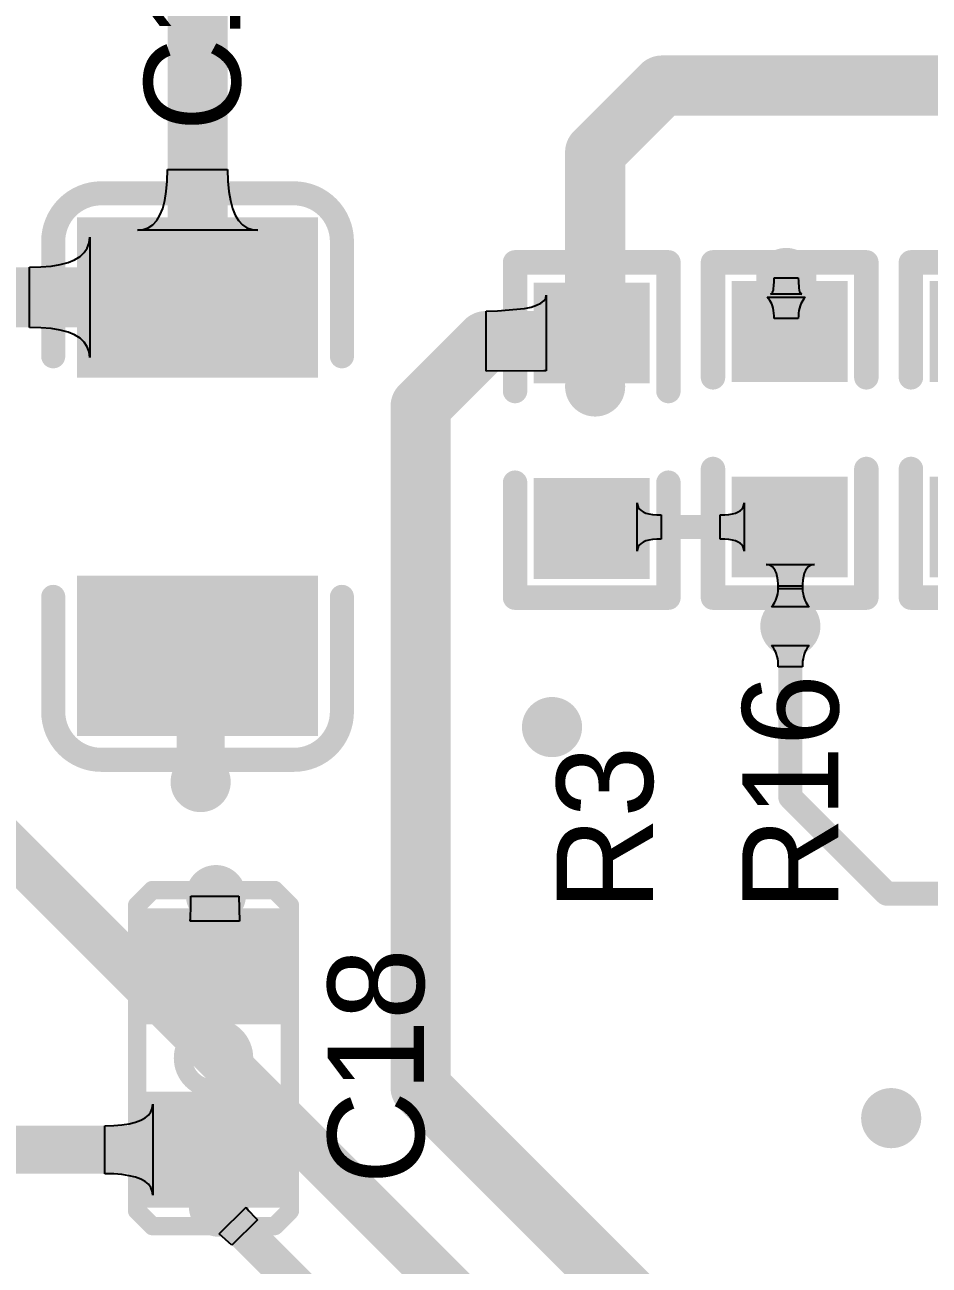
# Model space of a CAD drawing. Extents: x 244 to 457, y 184 to 319.
# Drawn here: x 331.43 to 338.95, y 259.87 to 270.18 of the extents above; entities that cross this region are included whole.
import ezdxf

# ---------------------------------------------------------------- set-up
doc = ezdxf.new("R2010")
doc.units = 0
doc.layers.get('0').update_dxf_attribs({"linetype": 'CONTINUOUS'})
for name, color, linetype in [('BOTTOMLAYER', 5, 'CONTINUOUS'), ('MULTILAYER', 9, 'CONTINUOUS'), ('TOPLAYER', 1, 'CONTINUOUS'), ('TOPOVERLAY', 2, 'CONTINUOUS'), ('TOPPASTE', 8, 'CONTINUOUS'), ('TOPSOLDER', 216, 'CONTINUOUS'), ('VIAHOLELAYER', 16, 'CONTINUOUS')]:
    doc.layers.add(name, color=color, linetype=linetype)

# ---------------------------------------------------------------- blocks, each defined once
blk = doc.blocks.new('R0603_10')
at = {"layer": 'TOPLAYER'}
for points in [[(-1.1303, -0.381), (-0.4953, -0.381), (-1.1303, 0.381), (-0.4953, 0.381)], [(0.4953, -0.381), (1.1303, -0.381), (0.4953, 0.381), (1.1303, 0.381)]]:
    blk.add_solid(points, dxfattribs=at)
at = {"layer": 'TOPOVERLAY', "const_width": 0.2032}
for points in [[(-0.4318, 0.6373926799999999), (-1.38760708, 0.6373926799999999)], [(-1.38760708, -0.6373926799999999), (-1.38760708, 0.6373926799999999)], [(1.39999974, 0.6373926799999999), (0.3302, 0.6373926799999999)], [(1.39999974, -0.6373926799999999), (1.39999974, 0.6373926799999999)], [(-0.4318, -0.6373926799999999), (-1.38760708, -0.6373926799999999)], [(1.39999974, -0.6373926799999999), (0.3302, -0.6373926799999999)]]:
    blk.add_lwpolyline(points, dxfattribs=at)
at = {"layer": 'TOPOVERLAY', "const_width": 0.1016}
for points in [[(-1.43840708, 0.6373926799999999, 1), (-1.33680708, 0.6373926799999999, 1)], [(-1.43840708, 0.6373926799999999, 1), (-1.33680708, 0.6373926799999999, 1)], [(-0.4826, 0.6373926799999999, 1), (-0.381, 0.6373926799999999, 1)], [(0.2794, 0.6373926799999999, 1), (0.381, 0.6373926799999999, 1)], [(1.34919974, 0.6373926799999999, 1), (1.45079974, 0.6373926799999999, 1)], [(1.34919974, 0.6373926799999999, 1), (1.45079974, 0.6373926799999999, 1)], [(-1.43840708, -0.6373926799999999, 1), (-1.33680708, -0.6373926799999999, 1)], [(-1.43840708, -0.6373926799999999, 1), (-1.33680708, -0.6373926799999999, 1)], [(-0.4826, -0.6373926799999999, 1), (-0.381, -0.6373926799999999, 1)], [(0.2794, -0.6373926799999999, 1), (0.381, -0.6373926799999999, 1)], [(1.34919974, -0.6373926799999999, 1), (1.45079974, -0.6373926799999999, 1)], [(1.34919974, -0.6373926799999999, 1), (1.45079974, -0.6373926799999999, 1)]]:
    blk.add_lwpolyline(points, format="xyb", close=True, dxfattribs=at)
at = {"layer": 'TOPPASTE'}
for points in [[(-1.1303, -0.381), (-0.4953, -0.381), (-1.1303, 0.381), (-0.4953, 0.381)], [(0.4953, -0.381), (1.1303, -0.381), (0.4953, 0.381), (1.1303, 0.381)]]:
    blk.add_solid(points, dxfattribs=at)
at = {"layer": 'TOPSOLDER'}
for points in [[(-1.2319, -0.4826), (-0.3937, -0.4826), (-1.2319, 0.4826), (-0.3937, 0.4826)], [(0.3937, -0.4826), (1.2319, -0.4826), (0.3937, 0.4826), (1.2319, 0.4826)]]:
    blk.add_solid(points, dxfattribs=at)
blk = doc.blocks.new('R0603_28')
at = {"layer": 'TOPLAYER'}
for points in [[(-1.1303, -0.381), (-0.4953, -0.381), (-1.1303, 0.381), (-0.4953, 0.381)], [(0.4953, -0.381), (1.1303, -0.381), (0.4953, 0.381), (1.1303, 0.381)]]:
    blk.add_solid(points, dxfattribs=at)
at = {"layer": 'TOPOVERLAY', "const_width": 0.2032}
for points in [[(-0.4318, 0.6373926799999999), (-1.38760708, 0.6373926799999999)], [(-1.38760708, -0.6373926799999999), (-1.38760708, 0.6373926799999999)], [(1.39999974, 0.6373926799999999), (0.3302, 0.6373926799999999)], [(1.39999974, -0.6373926799999999), (1.39999974, 0.6373926799999999)], [(-0.4318, -0.6373926799999999), (-1.38760708, -0.6373926799999999)], [(1.39999974, -0.6373926799999999), (0.3302, -0.6373926799999999)]]:
    blk.add_lwpolyline(points, dxfattribs=at)
at = {"layer": 'TOPOVERLAY', "const_width": 0.1016}
for points in [[(-1.43840708, 0.6373926799999999, 1), (-1.33680708, 0.6373926799999999, 1)], [(-1.43840708, 0.6373926799999999, 1), (-1.33680708, 0.6373926799999999, 1)], [(-0.4826, 0.6373926799999999, 1), (-0.381, 0.6373926799999999, 1)], [(0.2794, 0.6373926799999999, 1), (0.381, 0.6373926799999999, 1)], [(1.34919974, 0.6373926799999999, 1), (1.45079974, 0.6373926799999999, 1)], [(1.34919974, 0.6373926799999999, 1), (1.45079974, 0.6373926799999999, 1)], [(-1.43840708, -0.6373926799999999, 1), (-1.33680708, -0.6373926799999999, 1)], [(-1.43840708, -0.6373926799999999, 1), (-1.33680708, -0.6373926799999999, 1)], [(-0.4826, -0.6373926799999999, 1), (-0.381, -0.6373926799999999, 1)], [(0.2794, -0.6373926799999999, 1), (0.381, -0.6373926799999999, 1)], [(1.34919974, -0.6373926799999999, 1), (1.45079974, -0.6373926799999999, 1)], [(1.34919974, -0.6373926799999999, 1), (1.45079974, -0.6373926799999999, 1)]]:
    blk.add_lwpolyline(points, format="xyb", close=True, dxfattribs=at)
at = {"layer": 'TOPPASTE'}
for points in [[(-1.1303, -0.381), (-0.4953, -0.381), (-1.1303, 0.381), (-0.4953, 0.381)], [(0.4953, -0.381), (1.1303, -0.381), (0.4953, 0.381), (1.1303, 0.381)]]:
    blk.add_solid(points, dxfattribs=at)
at = {"layer": 'TOPSOLDER'}
for points in [[(-1.2319, -0.4826), (-0.3937, -0.4826), (-1.2319, 0.4826), (-0.3937, 0.4826)], [(0.3937, -0.4826), (1.2319, -0.4826), (0.3937, 0.4826), (1.2319, 0.4826)]]:
    blk.add_solid(points, dxfattribs=at)
blk = doc.blocks.new('R0603_31')
at = {"layer": 'TOPLAYER'}
for points in [[(-1.1303, -0.381), (-0.4953, -0.381), (-1.1303, 0.381), (-0.4953, 0.381)], [(0.4953, -0.381), (1.1303, -0.381), (0.4953, 0.381), (1.1303, 0.381)]]:
    blk.add_solid(points, dxfattribs=at)
at = {"layer": 'TOPOVERLAY', "const_width": 0.2032}
for points in [[(-1.38760708, 0.6373926799999999), (-0.4318, 0.6373926799999999)], [(-1.38760708, 0.6373926799999999), (-1.38760708, -0.6373926799999999)], [(0.3302, 0.6373926799999999), (1.39999974, 0.6373926799999999)], [(1.39999974, 0.6373926799999999), (1.39999974, -0.6373926799999999)], [(-1.38760708, -0.6373926799999999), (-0.4318, -0.6373926799999999)], [(0.3302, -0.6373926799999999), (1.39999974, -0.6373926799999999)]]:
    blk.add_lwpolyline(points, dxfattribs=at)
at = {"layer": 'TOPOVERLAY', "const_width": 0.1016}
for points in [[(-1.43840708, 0.6373926799999999, 1), (-1.33680708, 0.6373926799999999, 1)], [(-1.43840708, 0.6373926799999999, 1), (-1.33680708, 0.6373926799999999, 1)], [(-0.4826, 0.6373926799999999, 1), (-0.381, 0.6373926799999999, 1)], [(0.2794, 0.6373926799999999, 1), (0.381, 0.6373926799999999, 1)], [(1.34919974, 0.6373926799999999, 1), (1.45079974, 0.6373926799999999, 1)], [(1.34919974, 0.6373926799999999, 1), (1.45079974, 0.6373926799999999, 1)], [(-1.43840708, -0.6373926799999999, 1), (-1.33680708, -0.6373926799999999, 1)], [(-1.43840708, -0.6373926799999999, 1), (-1.33680708, -0.6373926799999999, 1)], [(-0.4826, -0.6373926799999999, 1), (-0.381, -0.6373926799999999, 1)], [(0.2794, -0.6373926799999999, 1), (0.381, -0.6373926799999999, 1)], [(1.34919974, -0.6373926799999999, 1), (1.45079974, -0.6373926799999999, 1)], [(1.34919974, -0.6373926799999999, 1), (1.45079974, -0.6373926799999999, 1)]]:
    blk.add_lwpolyline(points, format="xyb", close=True, dxfattribs=at)
at = {"layer": 'TOPPASTE'}
for points in [[(-1.1303, -0.381), (-0.4953, -0.381), (-1.1303, 0.381), (-0.4953, 0.381)], [(0.4953, -0.381), (1.1303, -0.381), (0.4953, 0.381), (1.1303, 0.381)]]:
    blk.add_solid(points, dxfattribs=at)
at = {"layer": 'TOPSOLDER'}
for points in [[(-1.2319, -0.4826), (-0.3937, -0.4826), (-1.2319, 0.4826), (-0.3937, 0.4826)], [(0.3937, -0.4826), (1.2319, -0.4826), (0.3937, 0.4826), (1.2319, 0.4826)]]:
    blk.add_solid(points, dxfattribs=at)
blk = doc.blocks.new('1206_C_47')
at = {"layer": 'TOPLAYER'}
for points in [[(-2.0549997, -0.89999566), (-0.9249994199999999, -0.89999566), (-2.0549997, 0.90000074), (-0.9249994199999999, 0.90000074)], [(0.9249994199999999, -0.89999566), (2.0549997, -0.89999566), (0.9249994199999999, 0.90000074), (2.0549997, 0.90000074)]]:
    blk.add_solid(points, dxfattribs=at)
at = {"layer": 'TOPOVERLAY', "const_width": 0.1999996}
for points in [[(-2.35500418, 0.80000094, -0.4142126324386564), (-1.95500244, 1.20000014)], [(1.9549999, 1.20000014, -0.414213562372877), (2.3549991, 0.80000094)], [(-1.95500244, -1.20000014, -0.4142126324386564), (-2.35500418, -0.80000094)], [(2.3549991, -0.80000094, -0.414213562372877), (1.9549999, -1.20000014)]]:
    blk.add_lwpolyline(points, format="xyb", dxfattribs=at)
at = {"layer": 'TOPOVERLAY', "const_width": 0.0999998}
for points in [[(-2.00500234, 1.20000014, 1), (-1.90500254, 1.20000014, 1)], [(-2.0049998, 1.20000014, 1), (-1.905, 1.20000014, 1)], [(-1.05000044, 1.20000014, 1), (-0.95000064, 1.20000014, 1)], [(0.95000064, 1.20000014, 1), (1.05000044, 1.20000014, 1)], [(1.905, 1.20000014, 1), (2.0049998, 1.20000014, 1)], [(1.905, 1.20000014, 1), (2.0049998, 1.20000014, 1)], [(-2.40500408, 0.80000094, 1), (-2.30500428, 0.80000094, 1)], [(-2.40500154, 0.80000094, 1), (-2.30500174, 0.80000094, 1)], [(2.3049992, 0.80000094, 1), (2.404999, 0.80000094, 1)], [(2.3049992, 0.80000094, 1), (2.404999, 0.80000094, 1)], [(-2.40500408, -0.80000094, 1), (-2.30500428, -0.80000094, 1)], [(-2.40500154, -0.80000094, 1), (-2.30500174, -0.80000094, 1)], [(2.3049992, -0.80000094, 1), (2.404999, -0.80000094, 1)], [(2.3049992, -0.80000094, 1), (2.404999, -0.80000094, 1)], [(-2.00500234, -1.20000014, 1), (-1.90500254, -1.20000014, 1)], [(-2.0049998, -1.20000014, 1), (-1.905, -1.20000014, 1)], [(-1.05000044, -1.20000014, 1), (-0.95000064, -1.20000014, 1)], [(0.95000064, -1.20000014, 1), (1.05000044, -1.20000014, 1)], [(1.905, -1.20000014, 1), (2.0049998, -1.20000014, 1)], [(1.905, -1.20000014, 1), (2.0049998, -1.20000014, 1)]]:
    blk.add_lwpolyline(points, format="xyb", close=True, dxfattribs=at)
at = {"layer": 'TOPOVERLAY', "const_width": 0.1999996}
for points in [[(-1.00000054, 1.20000014), (-1.9549999, 1.20000014)], [(1.9549999, 1.20000014), (1.00000054, 1.20000014)], [(-2.35500164, -0.80000094), (-2.35500164, 0.80000094)], [(2.3549991, -0.80000094), (2.3549991, 0.80000094)], [(-1.00000054, -1.20000014), (-1.9549999, -1.20000014)], [(1.9549999, -1.20000014), (1.00000054, -1.20000014)]]:
    blk.add_lwpolyline(points, dxfattribs=at)
at = {"layer": 'TOPPASTE'}
for points in [[(-2.0549997, -0.89999566), (-0.9249994199999999, -0.89999566), (-2.0549997, 0.90000074), (-0.9249994199999999, 0.90000074)], [(0.9249994199999999, -0.89999566), (2.0549997, -0.89999566), (0.9249994199999999, 0.90000074), (2.0549997, 0.90000074)]]:
    blk.add_solid(points, dxfattribs=at)
at = {"layer": 'TOPSOLDER'}
for points in [[(-2.1565997, -1.00159566), (-0.82339942, -1.00159566), (-2.1565997, 1.00160074), (-0.82339942, 1.00160074)], [(0.82339942, -1.00159566), (2.1565997, -1.00159566), (0.82339942, 1.00160074), (2.1565997, 1.00160074)]]:
    blk.add_solid(points, dxfattribs=at)
blk = doc.blocks.new('C0603_48')
at = {"layer": 'TOPLAYER'}
for points in [[(-1.143, 0.50800254), (-1.143, -0.50799746), (-0.381, 0.50800254), (-0.381, -0.50799746)], [(0.381, 0.50800254), (0.381, -0.50799746), (1.143, 0.50800254), (1.143, -0.50799746)]]:
    blk.add_solid(points, dxfattribs=at)
at = {"layer": 'TOPOVERLAY', "const_width": 0.1524}
for points in [[(-1.27000254, 0.635), (-1.397, 0.50800254)], [(-1.27000254, 0.635), (1.27000254, 0.635)], [(1.27000254, 0.635), (1.397, 0.50800254)], [(-1.397, 0.50800254), (-1.397, -0.50799746)], [(1.397, 0.50800254), (1.397, -0.50799746)], [(-1.397, -0.50799746), (-1.26999746, -0.635)], [(1.397, -0.50799746), (1.26999746, -0.635)], [(-1.26999746, -0.635), (1.26999746, -0.635)]]:
    blk.add_lwpolyline(points, dxfattribs=at)
at = {"layer": 'TOPOVERLAY'}
for points, const_width in [([(-1.30810254, 0.635, 1), (-1.23190254, 0.635, 1)], 0.0762), ([(-1.30810254, 0.635, 1), (-1.23190254, 0.635, 1)], 0.0762), ([(1.23190254, 0.635, 1), (1.30810254, 0.635, 1)], 0.0762), ([(1.23190254, 0.635, 1), (1.30810254, 0.635, 1)], 0.0762), ([(-1.4351, 0.50800254, 1), (-1.3589, 0.50800254, 1)], 0.0762), ([(-1.4351, 0.50800254, 1), (-1.3589, 0.50800254, 1)], 0.0762), ([(1.3589, 0.50800254, 1), (1.4351, 0.50800254, 1)], 0.0762), ([(1.3589, 0.50800254, 1), (1.4351, 0.50800254, 1)], 0.0762), ([(0.254, 2.54e-06, 1), (-0.254, 2.54e-06, 1)], 0.1524), ([(-0.2921, 2.54e-06, 1), (-0.2159, 2.54e-06, 1)], 0.0762), ([(0.2159, 2.54e-06, 1), (0.2921, 2.54e-06, 1)], 0.0762), ([(-1.4351, -0.50799746, 1), (-1.3589, -0.50799746, 1)], 0.0762), ([(-1.4351, -0.50799746, 1), (-1.3589, -0.50799746, 1)], 0.0762), ([(1.3589, -0.50799746, 1), (1.4351, -0.50799746, 1)], 0.0762), ([(1.3589, -0.50799746, 1), (1.4351, -0.50799746, 1)], 0.0762), ([(-1.30809746, -0.635, 1), (-1.23189746, -0.635, 1)], 0.0762), ([(-1.30809746, -0.635, 1), (-1.23189746, -0.635, 1)], 0.0762), ([(1.23189746, -0.635, 1), (1.30809746, -0.635, 1)], 0.0762), ([(1.23189746, -0.635, 1), (1.30809746, -0.635, 1)], 0.0762)]:
    blk.add_lwpolyline(points, format="xyb", close=True, dxfattribs=dict(at, const_width=const_width))
at = {"layer": 'TOPPASTE'}
for points in [[(-1.143, 0.50800254), (-1.143, -0.50799746), (-0.381, 0.50800254), (-0.381, -0.50799746)], [(0.381, 0.50800254), (0.381, -0.50799746), (1.143, 0.50800254), (1.143, -0.50799746)]]:
    blk.add_solid(points, dxfattribs=at)
at = {"layer": 'TOPSOLDER'}
for points in [[(-1.2446, 0.6096025399999999), (-1.2446, -0.6095974599999999), (-0.2794, 0.6096025399999999), (-0.2794, -0.6095974599999999)], [(0.2794, 0.6096025399999999), (0.2794, -0.6095974599999999), (1.2446, 0.6096025399999999), (1.2446, -0.6095974599999999)]]:
    blk.add_solid(points, dxfattribs=at)

msp = doc.modelspace()

# ---------------------------------------------------------------- linework, layer by layer
at = {"layer": 'BOTTOMLAYER'}
for p, q in [((337.65042452, 265.00561426), (337.63949998, 265.0175167)), ((337.63949998, 265.0175167), (337.95450062, 265.0175167)), ((337.66020098, 264.9924469), (337.65042452, 265.00561426)), ((337.66882682, 264.97801716), (337.66020098, 264.9924469)), ((337.6762995, 264.96232504), (337.66882682, 264.97801716)), ((337.68262664, 264.945368), (337.6762995, 264.96232504)), ((337.68780062, 264.92714858), (337.68262664, 264.945368)), ((337.91137396, 264.945368), (337.90619998, 264.92714858)), ((337.9177011, 264.96232504), (337.91137396, 264.945368)), ((337.92517378, 264.97801716), (337.9177011, 264.96232504)), ((337.93379962, 264.9924469), (337.92517378, 264.97801716)), ((337.94357608, 265.00561426), (337.93379962, 264.9924469)), ((337.95450062, 265.0175167), (337.94357608, 265.00561426)), ((337.69182652, 264.90766678), (337.68780062, 264.92714858)), ((337.69469926, 264.8869226), (337.69182652, 264.90766678)), ((337.69642646, 264.86491604), (337.69469926, 264.8869226)), ((337.6970005, 264.84164456), (337.69642646, 264.86491604)), ((337.8970001, 264.84164456), (337.6970005, 264.84164456)), ((337.89757414, 264.86491604), (337.8970001, 264.84164456)), ((337.89930134, 264.8869226), (337.89757414, 264.86491604)), ((337.90217408, 264.90766678), (337.89930134, 264.8869226)), ((337.90619998, 264.92714858), (337.90217408, 264.90766678)), ((333.04945074, 260.12721152), (333.27218842, 260.3499492)), ((333.27218842, 260.3499492), (333.2731206, 260.3470028)), ((333.2731206, 260.3470028), (333.27596032, 260.34235968)), ((333.27596032, 260.34235968), (333.28070504, 260.33602238)), ((333.28070504, 260.33602238), (333.2959171, 260.31826778)), ((333.2959171, 260.31826778), (333.349219, 260.26241826)), ((333.36731142, 260.2442217), (333.15517824, 260.03208852)), ((333.349219, 260.26241826), (333.36731142, 260.2442217)), ((333.15517824, 260.03208852), (333.04945074, 260.12721152))]:
    msp.add_line(p, q, dxfattribs=at)
for points, const_width in [([(337.63814108, 268.07379964, 1), (337.88813804, 268.07379964, 1)], 0.2499995), ([(336.04921614, 267.1717923, 1), (336.2992131, 267.1717923, 1)], 0.2499995), ([(337.67200182, 265.17819964, 1), (337.92199878, 265.17819964, 1)], 0.2499995), ([(337.7470004, 265.17819964, 1), (337.8470002, 265.17819964, 1)], 0.0999998), ([(335.69080182, 264.33999964, 1), (335.94079878, 264.33999964, 1)], 0.2499995), ([(332.76980182, 263.88279964, 1), (333.01979878, 263.88279964, 1)], 0.2499995), ([(337.7470004, 263.75579964, 1), (337.8470002, 263.75579964, 1)], 0.0999998), ([(337.7470004, 263.75579964, 1), (337.8470002, 263.75579964, 1)], 0.0999998), ([(332.89680182, 262.94299964, 1), (333.14679878, 262.94299964, 1)], 0.2499995), ([(338.5475449, 262.95525514, 1), (338.6475447, 262.95525514, 1)], 0.0999998), ([(338.5475449, 262.95525514, 1), (338.6475447, 262.95525514, 1)], 0.0999998), ([(338.51020182, 261.08879964, 1), (338.76019878, 261.08879964, 1)], 0.2499995), ([(332.92220182, 260.35219964, 1), (333.17219878, 260.35219964, 1)], 0.2499995), ([(332.97220172, 260.35219964, 1), (333.12219888, 260.35219964, 1)], 0.1499997)]:
    msp.add_lwpolyline(points, format="xyb", close=True, dxfattribs=dict(at, const_width=const_width))
for points, const_width in [([(337.7970003, 263.75579964), (337.7970003, 265.17819964)], 0.1999996), ([(337.7970003, 263.75579964), (338.5975448, 262.95525514)], 0.1999996), ([(331.0660003, 263.57799964), (338.6606003, 255.98339964)], 0.3999992), ([(338.5975448, 262.95525514), (341.7462558, 262.95525514)], 0.1999996), ([(333.0472003, 260.35219964), (338.58710032, 254.81229962)], 0.2999994)]:
    msp.add_lwpolyline(points, dxfattribs=dict(at, const_width=const_width))
at = {"layer": 'MULTILAYER', "const_width": 0.2499995}
for points in [[(337.63814108, 268.07379964, 1), (337.88813804, 268.07379964, 1)], [(336.04921614, 267.1717923, 1), (336.2992131, 267.1717923, 1)], [(337.67200182, 265.17819964, 1), (337.92199878, 265.17819964, 1)], [(335.69080182, 264.33999964, 1), (335.94079878, 264.33999964, 1)], [(332.76980182, 263.88279964, 1), (333.01979878, 263.88279964, 1)], [(332.89680182, 262.94299964, 1), (333.14679878, 262.94299964, 1)], [(338.51020182, 261.08879964, 1), (338.76019878, 261.08879964, 1)], [(332.92220182, 260.35219964, 1), (333.17219878, 260.35219964, 1)]]:
    msp.add_lwpolyline(points, format="xyb", close=True, dxfattribs=at)
at = {"layer": 'TOPLAYER'}
for p, q in [((332.61690398, 268.87917014), (332.61940334, 268.97475034)), ((332.61940334, 268.97475034), (333.11940234, 268.97475034)), ((333.11940234, 268.97475034), (333.1219017, 268.87917268)), ((332.60940336, 268.79365342), (332.61690398, 268.87917014)), ((333.1219017, 268.87917268), (333.12940232, 268.79365342)), ((332.59690402, 268.71819764), (332.60940336, 268.79365342)), ((333.12940232, 268.79365342), (333.14190166, 268.71819764)), ((332.5569041, 268.59746636), (332.57940342, 268.65280026)), ((332.57940342, 268.65280026), (332.59690402, 268.71819764)), ((333.14190166, 268.71819764), (333.15940226, 268.65280026)), ((333.15940226, 268.65280026), (333.18190158, 268.59746636)), ((332.49690422, 268.51697884), (332.52940352, 268.55219086)), ((332.52940352, 268.55219086), (332.5569041, 268.59746636)), ((333.18190158, 268.59746636), (333.20940216, 268.55219086)), ((333.20940216, 268.55219086), (333.24190146, 268.51697884)), ((332.36940384, 268.47170334), (332.41690438, 268.47673508)), ((333.36940184, 268.47170334), (332.36940384, 268.47170334)), ((332.41690438, 268.47673508), (332.45940366, 268.49182522)), ((332.45940366, 268.49182522), (332.49690422, 268.51697884)), ((333.24190146, 268.51697884), (333.27940202, 268.49182522)), ((333.27940202, 268.49182522), (333.3219013, 268.47673254)), ((333.3219013, 268.47673254), (333.36940184, 268.47170334)), ((331.95245268, 268.32279838), (331.96745392, 268.36529766)), ((331.96745392, 268.36529766), (331.97245264, 268.4127982)), ((331.97245264, 268.4127982), (331.97245264, 267.4128002)), ((331.84745416, 268.22529794), (331.8924528, 268.25279852)), ((331.8924528, 268.25279852), (331.927454, 268.28529782)), ((331.927454, 268.28529782), (331.95245268, 268.32279838)), ((331.47245364, 268.1627987), (331.56745472, 268.16529806)), ((331.47245364, 267.6627997), (331.47245364, 268.1627987)), ((331.56745472, 268.16529806), (331.65245328, 268.17279868)), ((331.65245328, 268.17279868), (331.7274544, 268.18529802)), ((331.7274544, 268.18529802), (331.792453, 268.20279862)), ((331.792453, 268.20279862), (331.84745416, 268.22529794)), ((337.66040672, 268.0057632), (337.66283496, 268.04845298)), ((337.66283496, 268.04845298), (337.66313976, 268.07379964)), ((337.66313976, 268.07379964), (337.86313936, 268.07379964)), ((337.86313936, 268.07379964), (337.86344416, 268.04845298)), ((337.86344416, 268.04845298), (337.86799584, 267.98842262)), ((335.76304704, 267.90598184), (335.7680483, 267.93105164)), ((335.7680483, 267.93105164), (335.7680483, 267.30214764)), ((337.63278422, 267.9403963), (337.63855256, 267.9417298)), ((337.8934949, 267.9403963), (337.63278422, 267.9403963)), ((337.63855256, 267.9417298), (337.6437113, 267.94573284)), ((337.6437113, 267.94573284), (337.64826552, 267.95240288)), ((337.64826552, 267.95240288), (337.65221268, 267.96173992)), ((337.65221268, 267.96173992), (337.65555024, 267.9737465)), ((337.65555024, 267.9737465), (337.65828328, 267.98842262)), ((337.65828328, 267.98842262), (337.66040672, 268.0057632)), ((337.86799584, 267.98842262), (337.87072888, 267.9737465)), ((337.87072888, 267.9737465), (337.87406644, 267.96173992)), ((337.87406644, 267.96173992), (337.8780136, 267.95240288)), ((337.8780136, 267.95240288), (337.88256782, 267.94573284)), ((337.88256782, 267.94573284), (337.88772656, 267.9417298)), ((337.88772656, 267.9417298), (337.8934949, 267.9403963)), ((335.36305038, 267.80041944), (335.58804866, 267.82021112)), ((335.58804866, 267.82021112), (335.64304728, 267.83208816)), ((335.64304728, 267.83208816), (335.68804846, 267.84660172)), ((335.68804846, 267.84660172), (335.72304712, 267.86375688)), ((335.72304712, 267.86375688), (335.74804834, 267.88354856)), ((335.74804834, 267.88354856), (335.76304704, 267.90598184)), ((337.61656378, 267.90121426), (337.60563924, 267.9131167)), ((337.60563924, 267.9131167), (337.92063988, 267.9131167)), ((337.62634024, 267.8880469), (337.61656378, 267.90121426)), ((337.63496608, 267.87361716), (337.62634024, 267.8880469)), ((337.64243876, 267.85792504), (337.63496608, 267.87361716)), ((337.6487659, 267.840968), (337.64243876, 267.85792504)), ((337.65393988, 267.82274858), (337.6487659, 267.840968)), ((337.65796578, 267.80326678), (337.65393988, 267.82274858)), ((337.87233924, 267.82274858), (337.86831334, 267.80326678)), ((337.87751322, 267.840968), (337.87233924, 267.82274858)), ((337.88384036, 267.85792504), (337.87751322, 267.840968)), ((337.89131304, 267.87361716), (337.88384036, 267.85792504)), ((337.89993888, 267.8880469), (337.89131304, 267.87361716)), ((337.90971534, 267.90121426), (337.89993888, 267.8880469)), ((337.92063988, 267.9131167), (337.90971534, 267.90121426)), ((335.2680493, 267.79909864), (335.36305038, 267.80041944)), ((335.2680493, 267.29909964), (335.2680493, 267.79909864)), ((337.66083852, 267.7825226), (337.65796578, 267.80326678)), ((337.66256572, 267.76051604), (337.66083852, 267.7825226)), ((337.66313976, 267.73724456), (337.66256572, 267.76051604)), ((337.86313936, 267.73724456), (337.66313976, 267.73724456)), ((337.8637134, 267.76051604), (337.86313936, 267.73724456)), ((337.8654406, 267.7825226), (337.8637134, 267.76051604)), ((337.86831334, 267.80326678), (337.8654406, 267.7825226)), ((331.56745472, 267.66030034), (331.47245364, 267.6627997)), ((331.65245328, 267.65279972), (331.56745472, 267.66030034)), ((331.7274544, 267.64030038), (331.65245328, 267.65279972)), ((331.792453, 267.62279978), (331.7274544, 267.64030038)), ((331.84745416, 267.60030046), (331.792453, 267.62279978)), ((331.8924528, 267.57279988), (331.84745416, 267.60030046)), ((331.927454, 267.54030058), (331.8924528, 267.57279988)), ((331.95245268, 267.50280002), (331.927454, 267.54030058)), ((331.96745392, 267.46030074), (331.95245268, 267.50280002)), ((331.97245264, 267.4128002), (331.96745392, 267.46030074)), ((335.7680483, 267.30214764), (335.76304958, 267.30156852)), ((335.74804834, 267.30105036), (335.2680493, 267.29909964)), ((335.76304958, 267.30156852), (335.74804834, 267.30105036)), ((336.5239523, 265.8033927), (336.5239523, 266.2033919)), ((336.5239523, 266.2033919), (336.52595128, 266.1843927)), ((336.52595128, 266.1843927), (336.5319533, 266.16739248)), ((337.40540088, 266.16739248), (337.4114029, 266.1843927)), ((337.4114029, 266.1843927), (337.41340188, 266.2033919)), ((337.41340188, 266.2033919), (337.41340188, 265.8033927)), ((336.5319533, 266.16739248), (336.54195328, 266.15239124)), ((336.54195328, 266.15239124), (336.55595122, 266.13939152)), ((336.55595122, 266.13939152), (336.5739522, 266.12839332)), ((336.5739522, 266.12839332), (336.59595114, 266.11939156)), ((336.59595114, 266.11939156), (336.62195312, 266.11239132)), ((336.62195312, 266.11239132), (336.65195306, 266.1073926)), ((336.65195306, 266.1073926), (336.68595096, 266.10439286)), ((336.68595096, 266.10439286), (336.7239519, 266.1033921)), ((336.7239519, 266.1033921), (336.7239519, 265.9033925)), ((337.21340228, 266.1033921), (337.25140322, 266.10439286)), ((337.21340228, 265.9033925), (337.21340228, 266.1033921)), ((337.25140322, 266.10439286), (337.28540112, 266.1073926)), ((337.28540112, 266.1073926), (337.31540106, 266.11239132)), ((337.31540106, 266.11239132), (337.34140304, 266.11939156)), ((337.34140304, 266.11939156), (337.36340198, 266.12839332)), ((337.36340198, 266.12839332), (337.38140296, 266.13939152)), ((337.38140296, 266.13939152), (337.3954009, 266.15239124)), ((337.3954009, 266.15239124), (337.40540088, 266.16739248)), ((336.55595122, 265.86739308), (336.54195328, 265.85439336)), ((336.5739522, 265.87839128), (336.55595122, 265.86739308)), ((336.59595114, 265.88739304), (336.5739522, 265.87839128)), ((336.62195312, 265.89439328), (336.59595114, 265.88739304)), ((336.65195306, 265.899392), (336.62195312, 265.89439328)), ((336.68595096, 265.90239174), (336.65195306, 265.899392)), ((336.7239519, 265.9033925), (336.68595096, 265.90239174)), ((337.25140322, 265.90239174), (337.21340228, 265.9033925)), ((337.28540112, 265.899392), (337.25140322, 265.90239174)), ((337.31540106, 265.89439328), (337.28540112, 265.899392)), ((337.34140304, 265.88739304), (337.31540106, 265.89439328)), ((337.36340198, 265.87839128), (337.34140304, 265.88739304)), ((337.38140296, 265.86739308), (337.36340198, 265.87839128)), ((337.3954009, 265.85439336), (337.38140296, 265.86739308)), ((336.52595128, 265.8223919), (336.5239523, 265.8033927)), ((336.5319533, 265.83939212), (336.52595128, 265.8223919)), ((336.54195328, 265.85439336), (336.5319533, 265.83939212)), ((337.40540088, 265.83939212), (337.3954009, 265.85439336)), ((337.4114029, 265.8223919), (337.40540088, 265.83939212)), ((337.41340188, 265.8033927), (337.4114029, 265.8223919)), ((337.6159999, 265.68995884), (337.5970007, 265.6919883)), ((337.5970007, 265.6919883), (337.9969999, 265.6919883)), ((337.63300012, 265.68386538), (337.6159999, 265.68995884)), ((337.64800136, 265.673713), (337.63300012, 265.68386538)), ((337.66100108, 265.6595017), (337.64800136, 265.673713)), ((337.67199928, 265.6412264), (337.66100108, 265.6595017)), ((337.93299952, 265.6595017), (337.92200132, 265.6412264)), ((337.94599924, 265.673713), (337.93299952, 265.6595017)), ((337.96100048, 265.68386538), (337.94599924, 265.673713)), ((337.9780007, 265.68995884), (337.96100048, 265.68386538)), ((337.9969999, 265.6919883), (337.9780007, 265.68995884)), ((337.68100104, 265.61889218), (337.67199928, 265.6412264)), ((337.68800128, 265.59249396), (337.68100104, 265.61889218)), ((337.693, 265.56203682), (337.68800128, 265.59249396)), ((337.69599974, 265.52752076), (337.693, 265.56203682)), ((337.9010006, 265.56203682), (337.89800086, 265.52752076)), ((337.90599932, 265.59249396), (337.9010006, 265.56203682)), ((337.91299956, 265.61889218), (337.90599932, 265.59249396)), ((337.92200132, 265.6412264), (337.91299956, 265.61889218)), ((337.68780062, 265.4292507), (337.69182652, 265.4487325)), ((337.69182652, 265.4487325), (337.69469926, 265.46947668)), ((337.69469926, 265.46947668), (337.69642646, 265.49148324)), ((337.6970005, 265.4889407), (337.69599974, 265.52752076)), ((337.69642646, 265.49148324), (337.6970005, 265.51475472)), ((337.6970005, 265.51475472), (337.8970001, 265.51475472)), ((337.8970001, 265.4889407), (337.6970005, 265.4889407)), ((337.89800086, 265.52752076), (337.8970001, 265.4889407)), ((337.8970001, 265.51475472), (337.89757414, 265.49148324)), ((337.89757414, 265.49148324), (337.89930134, 265.46947668)), ((337.89930134, 265.46947668), (337.90217408, 265.4487325)), ((337.90217408, 265.4487325), (337.90619998, 265.4292507)), ((337.63949998, 265.33888258), (337.65042452, 265.35078502)), ((337.65042452, 265.35078502), (337.66020098, 265.36395238)), ((337.66020098, 265.36395238), (337.66882682, 265.37838212)), ((337.66882682, 265.37838212), (337.6762995, 265.39407424)), ((337.6762995, 265.39407424), (337.68262664, 265.41103128)), ((337.68262664, 265.41103128), (337.68780062, 265.4292507)), ((337.90619998, 265.4292507), (337.91137396, 265.41103128)), ((337.91137396, 265.41103128), (337.9177011, 265.39407424)), ((337.9177011, 265.39407424), (337.92517378, 265.37838212)), ((337.92517378, 265.37838212), (337.93379962, 265.36395238)), ((337.93379962, 265.36395238), (337.94357608, 265.35078502)), ((337.94357608, 265.35078502), (337.95450062, 265.33888258)), ((337.95450062, 265.33888258), (337.63949998, 265.33888258)), ((332.81202424, 262.85843796), (332.81223506, 262.933434)), ((332.81223506, 262.933434), (333.21223426, 262.933434)), ((333.21223426, 262.933434), (333.21751238, 262.72510828)), ((332.80964934, 262.74385856), (332.81202424, 262.85843796)), ((332.80695694, 262.72510828), (332.80796024, 262.72719108)), ((333.21751238, 262.72510828), (332.80695694, 262.72510828)), ((332.80796024, 262.72719108), (332.80885686, 262.73344202)), ((332.80885686, 262.73344202), (332.80964934, 262.74385856)), ((332.46104958, 261.11339954), (332.48104954, 261.1400924)), ((332.48104954, 261.1400924), (332.4930485, 261.17034634)), ((332.4930485, 261.17034634), (332.497049, 261.20415628)), ((332.497049, 261.20415628), (332.497049, 260.44825228)), ((332.0970498, 261.02620388), (332.17304914, 261.02798442)), ((332.0970498, 260.62620468), (332.0970498, 261.02620388)), ((332.17304914, 261.02798442), (332.24105002, 261.03332096)), ((332.24105002, 261.03332096), (332.3010499, 261.04221858)), ((332.3010499, 261.04221858), (332.35304878, 261.05467728)), ((332.35304878, 261.05467728), (332.3970492, 261.07069198)), ((332.3970492, 261.07069198), (332.43304862, 261.09026776)), ((332.43304862, 261.09026776), (332.46104958, 261.11339954)), ((332.17304914, 260.62442414), (332.0970498, 260.62620468)), ((332.24105002, 260.6190876), (332.17304914, 260.62442414)), ((332.3010499, 260.61018998), (332.24105002, 260.6190876)), ((332.35304878, 260.59773128), (332.3010499, 260.61018998)), ((332.3970492, 260.58171658), (332.35304878, 260.59773128)), ((332.43304862, 260.5621408), (332.3970492, 260.58171658)), ((332.46104958, 260.53900902), (332.43304862, 260.5621408)), ((332.48104954, 260.51231616), (332.46104958, 260.53900902)), ((332.4930485, 260.48206222), (332.48104954, 260.51231616)), ((332.497049, 260.44825228), (332.4930485, 260.48206222))]:
    msp.add_line(p, q, dxfattribs=at)
for points, const_width in [([(332.86940284, 267.9127992), (332.86940284, 276.17640218)], 0.499999), ([(336.17421462, 269.11801396), (336.7302003, 269.67399964)], 0.499999), ([(336.7302003, 269.67399964), (344.2994003, 269.67399964)], 0.499999), ([(336.17421462, 267.61659964), (336.17421462, 269.11801396)], 0.499999), ([(318.83880606, 267.9127992), (332.86940284, 267.9127992)], 0.499999), ([(337.76313956, 267.65720662), (337.76313956, 268.07379964)], 0.1999996), ([(334.7236003, 267.00699964), (335.2656998, 267.54909914)], 0.499999), ([(335.2656998, 267.54909914), (336.0784998, 267.54909914)], 0.499999), ([(337.76313956, 267.65720662), (337.79135388, 267.6289923)], 0.1999996), ([(334.7236003, 261.34279964), (334.7236003, 267.00699964)], 0.499999), ([(336.1460003, 265.99099964), (336.15839296, 266.0033923)], 0.1999996), ([(336.15839296, 266.0033923), (337.79135388, 266.0033923)], 0.1999996), ([(337.79135388, 266.0033923), (337.7970003, 265.99774588)], 0.1999996), ([(337.7970003, 265.17819964), (337.7970003, 265.99774588)], 0.1999996), ([(332.8948003, 263.88279964), (332.8948003, 264.9594015)], 0.3999992), ([(333.01223466, 262.933434), (333.0218003, 262.94299964)], 0.3999992), ([(333.01223466, 262.36043794), (333.01223466, 262.933434)], 0.3999992), ([(333.002001, 262.35020428), (333.01223466, 262.36043794)], 0.3999992), ([(334.7236003, 261.34279964), (337.05113184, 259.0152681)], 0.499999), ([(329.82139776, 260.82620428), (333.002001, 260.82620428)], 0.3999992), ([(333.002001, 260.82620428), (333.03763466, 260.79057062)], 0.3999992), ([(333.03763466, 260.36176528), (333.03763466, 260.79057062)], 0.3999992), ([(333.03763466, 260.36176528), (333.0472003, 260.35219964)], 0.3999992)]:
    msp.add_lwpolyline(points, dxfattribs=dict(at, const_width=const_width))
for points, const_width in [([(336.60520182, 269.67399964, 1), (336.85519878, 269.67399964, 1)], 0.2499995), ([(336.60520182, 269.67399964, 1), (336.85519878, 269.67399964, 1)], 0.2499995), ([(336.04921614, 269.11801396, 1), (336.2992131, 269.11801396, 1)], 0.2499995), ([(336.04921614, 269.11801396, 1), (336.2992131, 269.11801396, 1)], 0.2499995), ([(337.63814108, 268.07379964, 1), (337.88813804, 268.07379964, 1)], 0.2499995), ([(332.74440436, 267.9127992, 1), (332.99440132, 267.9127992, 1)], 0.2499995), ([(332.74440436, 267.9127992, 1), (332.99440132, 267.9127992, 1)], 0.2499995), ([(337.71313966, 268.07379964, 1), (337.81313946, 268.07379964, 1)], 0.0999998), ([(336.04921614, 267.61659964, 1), (336.2992131, 267.61659964, 1)], 0.2499995), ([(335.14070132, 267.54909914, 1), (335.39069828, 267.54909914, 1)], 0.2499995), ([(335.14070132, 267.54909914, 1), (335.39069828, 267.54909914, 1)], 0.2499995), ([(335.95350132, 267.54909914, 1), (336.20349828, 267.54909914, 1)], 0.2499995), ([(337.71313966, 267.65720662, 1), (337.81313946, 267.65720662, 1)], 0.0999998), ([(337.71313966, 267.65720662, 1), (337.81313946, 267.65720662, 1)], 0.0999998), ([(337.74135398, 267.6289923, 1), (337.84135378, 267.6289923, 1)], 0.0999998), ([(336.04921614, 267.1717923, 1), (336.2992131, 267.1717923, 1)], 0.2499995), ([(334.59860182, 267.00699964, 1), (334.84859878, 267.00699964, 1)], 0.2499995), ([(334.59860182, 267.00699964, 1), (334.84859878, 267.00699964, 1)], 0.2499995), ([(336.0960004, 265.99099964, 1), (336.1960002, 265.99099964, 1)], 0.0999998), ([(336.10839306, 266.0033923, 1), (336.20839286, 266.0033923, 1)], 0.0999998), ([(336.10839306, 266.0033923, 1), (336.20839286, 266.0033923, 1)], 0.0999998), ([(337.74135398, 266.0033923, 1), (337.84135378, 266.0033923, 1)], 0.0999998), ([(337.74135398, 266.0033923, 1), (337.84135378, 266.0033923, 1)], 0.0999998), ([(337.7470004, 265.99774588, 1), (337.8470002, 265.99774588, 1)], 0.0999998), ([(337.7470004, 265.99774588, 1), (337.8470002, 265.99774588, 1)], 0.0999998), ([(337.67200182, 265.17819964, 1), (337.92199878, 265.17819964, 1)], 0.2499995), ([(337.7470004, 265.17819964, 1), (337.8470002, 265.17819964, 1)], 0.0999998), ([(332.7948005, 264.9594015, 1), (332.9948001, 264.9594015, 1)], 0.1999996), ([(335.69080182, 264.33999964, 1), (335.94079878, 264.33999964, 1)], 0.2499995), ([(332.76980182, 263.88279964, 1), (333.01979878, 263.88279964, 1)], 0.2499995), ([(332.7948005, 263.88279964, 1), (332.9948001, 263.88279964, 1)], 0.1999996), ([(332.89680182, 262.94299964, 1), (333.14679878, 262.94299964, 1)], 0.2499995), ([(332.91223486, 262.933434, 1), (333.11223446, 262.933434, 1)], 0.1999996), ([(332.91223486, 262.933434, 1), (333.11223446, 262.933434, 1)], 0.1999996), ([(332.9218005, 262.94299964, 1), (333.1218001, 262.94299964, 1)], 0.1999996), ([(332.91223486, 262.36043794, 1), (333.11223446, 262.36043794, 1)], 0.1999996), ([(332.91223486, 262.36043794, 1), (333.11223446, 262.36043794, 1)], 0.1999996), ([(332.9020012, 262.35020428, 1), (333.1020008, 262.35020428, 1)], 0.1999996), ([(334.59860182, 261.34279964, 1), (334.84859878, 261.34279964, 1)], 0.2499995), ([(334.59860182, 261.34279964, 1), (334.84859878, 261.34279964, 1)], 0.2499995), ([(338.51020182, 261.08879964, 1), (338.76019878, 261.08879964, 1)], 0.2499995), ([(332.9020012, 260.82620428, 1), (333.1020008, 260.82620428, 1)], 0.1999996), ([(332.9020012, 260.82620428, 1), (333.1020008, 260.82620428, 1)], 0.1999996), ([(332.93763486, 260.79057062, 1), (333.13763446, 260.79057062, 1)], 0.1999996), ([(332.93763486, 260.79057062, 1), (333.13763446, 260.79057062, 1)], 0.1999996), ([(332.92220182, 260.35219964, 1), (333.17219878, 260.35219964, 1)], 0.2499995), ([(332.93763486, 260.36176528, 1), (333.13763446, 260.36176528, 1)], 0.1999996), ([(332.93763486, 260.36176528, 1), (333.13763446, 260.36176528, 1)], 0.1999996), ([(332.9472005, 260.35219964, 1), (333.1472001, 260.35219964, 1)], 0.1999996)]:
    msp.add_lwpolyline(points, format="xyb", close=True, dxfattribs=dict(at, const_width=const_width))
at = {"layer": 'VIAHOLELAYER', "const_width": 0.1499997}
for points in [[(337.68814098, 268.07379964, 1), (337.83813814, 268.07379964, 1)], [(336.09921604, 267.1717923, 1), (336.2492132, 267.1717923, 1)], [(337.72200172, 265.17819964, 1), (337.87199888, 265.17819964, 1)], [(335.74080172, 264.33999964, 1), (335.89079888, 264.33999964, 1)], [(332.81980172, 263.88279964, 1), (332.96979888, 263.88279964, 1)], [(332.94680172, 262.94299964, 1), (333.09679888, 262.94299964, 1)], [(338.56020172, 261.08879964, 1), (338.71019888, 261.08879964, 1)], [(332.97220172, 260.35219964, 1), (333.12219888, 260.35219964, 1)]]:
    msp.add_lwpolyline(points, format="xyb", close=True, dxfattribs=at)

# ---------------------------------------------------------------- block references
for name, p, rotation in [('1206_C_47', (332.8694003, 266.42279964), 270), ('R0603_31', (336.1460003, 266.80379964), 90), ('R0603_10', (337.79135388, 266.8161923), 270), ('R0603_28', (339.43670746, 266.8161923), 270), ('C0603_48', (333.00200354, 261.58820428), 90)]:
    msp.add_blockref(name, p, dxfattribs=dict(rotation=rotation))

# ---------------------------------------------------------------- texts
at = {"layer": 'TOPOVERLAY'}
for s, p in [('C19', (333.2250003, 269.29299964)), ('R16', (338.19686742, 262.81599964)), ('R3', (336.6540003, 262.8159971)), ('C18', (334.75200004, 260.53819876))]:
    msp.add_text(s, height=0.80000094, rotation=90, dxfattribs=at).set_placement(p)

doc.saveas('drawing.dxf')
